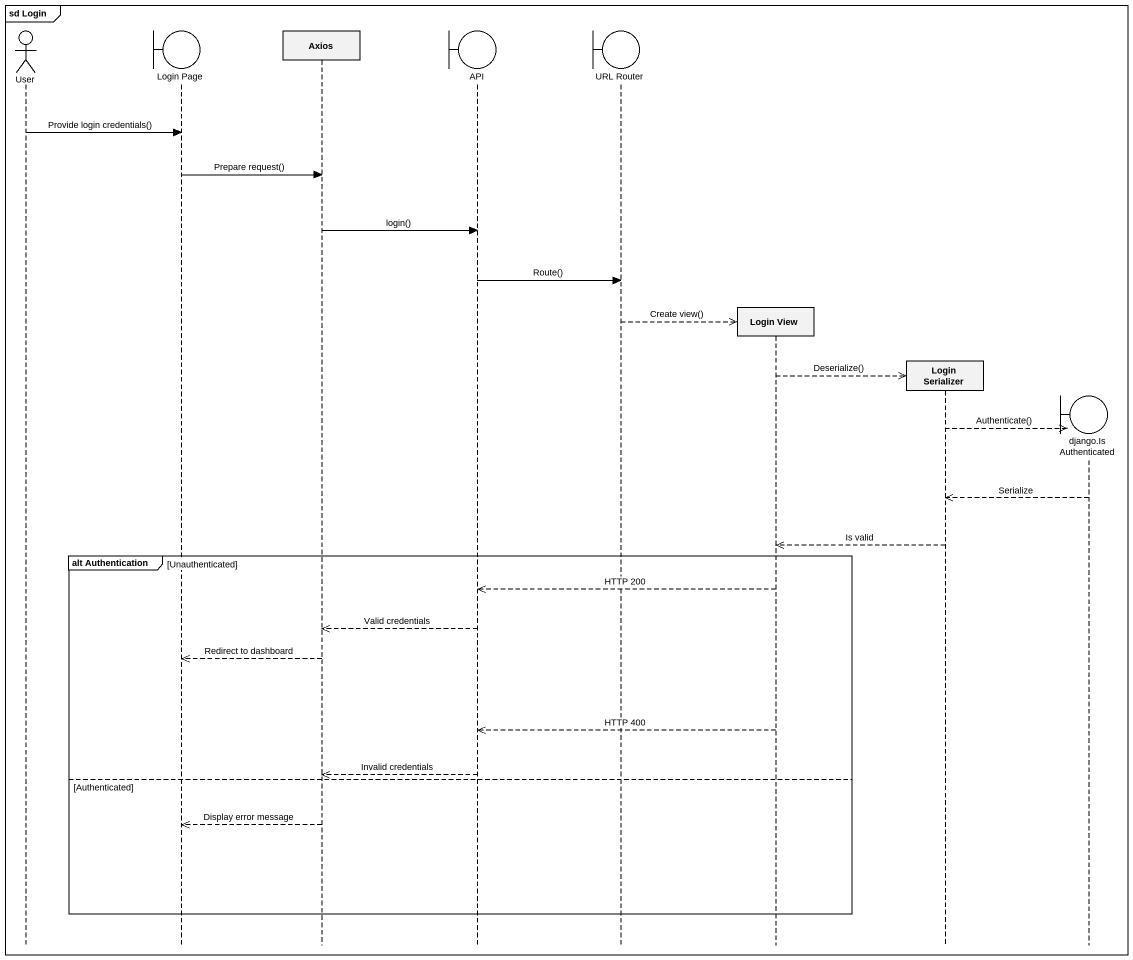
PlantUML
@startuml
mainframe sd Login
hide footbox
actor User
boundary "Login Page" as Login_Page
participant Axios
boundary API
boundary "URL Router" as URL_Router
participant "Login View" as Login_View
participant "Login Serializer" as Login_Serializer
boundary "django.IsAuthenticated" as django_IsAuthenticated

User -> Login_Page : Provide login credentials()
Login_Page -> Axios : Prepare request()
Axios -> API : login()
API -> URL_Router : Route()
URL_Router -->> Login_View ** : Create view()
Login_View -->> Login_Serializer ** : Deserialize()
Login_Serializer -->> django_IsAuthenticated ** : Authenticate()
django_IsAuthenticated -->> Login_Serializer : Serialize
Login_Serializer -->> Login_View : Is valid
group alt Authentication [Unauthenticated]
  Login_View -->> API : HTTP 200
  API -->> Axios : Valid credentials
  Axios -->> Login_Page : Redirect to dashboard
  Login_View -->> API : HTTP 400
  API -->> Axios : Invalid credentials
else Authenticated
  Axios -->> Login_Page : Display error message
end
@enduml
